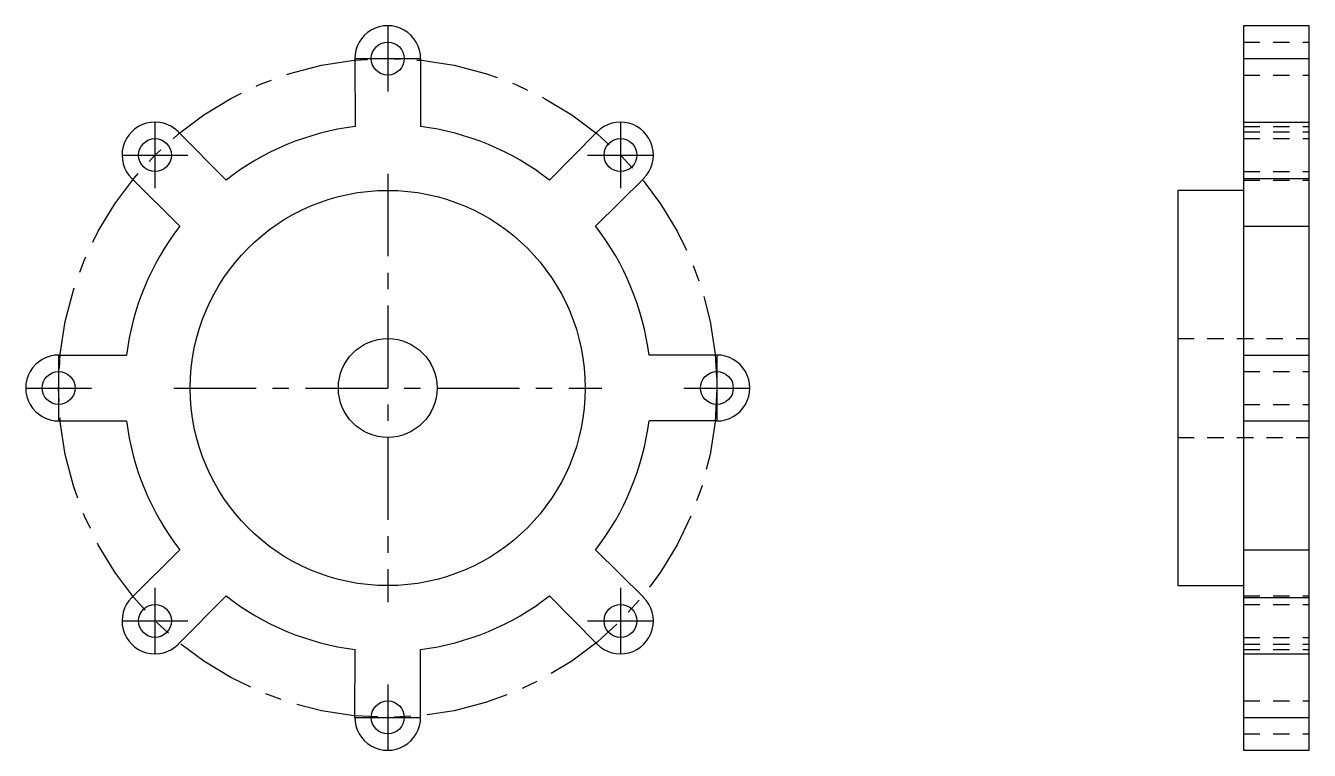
# Model space of a CAD drawing. Header units: inches. Extents: x 11.25 to 21, y 3.25 to 8.75.
import ezdxf

# ---------------------------------------------------------------- set-up
doc = ezdxf.new("R2010")
doc.units = ezdxf.units.IN
doc.header["$LTSCALE"] = 0.5
doc.header["$MEASUREMENT"] = 0
doc.linetypes.add('CENTER', pattern=[2, 1.25, -0.25, 0.25, -0.25])
doc.linetypes.add('HIDDEN', pattern=[0.375, 0.25, -0.125])
for name, color, linetype in [('Center Line', 3, 'CENTER'), ('Hidden Lines', 2, 'HIDDEN'), ('Visible Lines', 1, 'Continuous')]:
    doc.layers.add(name, color=color, linetype=linetype)

# ---------------------------------------------------------------- blocks, each defined once
blk = doc.blocks.new('*U4')
at = {"layer": 'Center Line'}
for p, q in [((0, 0.25), (0, -0.25)), ((-0.25, 0), (0.25, 0))]:
    blk.add_line(p, q, dxfattribs=at)
blk = doc.blocks.new('*U5')
at = {"layer": 'Center Line', "color": 0, "linetype": 'ByBlock', "lineweight": -2, "transparency": 16777216}
for p in [(14, 8.5), (12.2322, 7.7678), (15.7678, 7.7678), (11.5, 6), (16.5, 6), (12.2322, 4.2322), (15.7678, 4.2322), (14, 3.5)]:
    blk.add_blockref('*U4', p, dxfattribs=at)

msp = doc.modelspace()

# ---------------------------------------------------------------- linework, layer by layer
at = {"layer": 'Center Line'}
for p, q in [((14, 7.625), (14, 4.375)), ((12.375, 6), (15.625, 6))]:
    msp.add_line(p, q, dxfattribs=at)
msp.add_circle((14, 6), 2.5, dxfattribs=at)
at = {"layer": 'Hidden Lines'}
for p, q in [((20.5, 8.625), (21, 8.625)), ((20.5, 8.375), (21, 8.375)), ((20.5, 7.9846), (21, 7.9846)), ((20.5, 7.9445), (21, 7.9445)), ((20.5, 7.8928), (21, 7.8928)), ((20.5, 7.6428), (21, 7.6428)), ((20.5, 7.5787), (21, 7.5787)), ((20, 6.375), (21, 6.375)), ((20.5, 6.125), (21, 6.125)), ((20.5, 5.875), (21, 5.875)), ((20, 5.625), (21, 5.625)), ((20.5, 4.4213), (21, 4.4213)), ((20.5, 4.3572), (21, 4.3572)), ((20.5, 4.1072), (21, 4.1072)), ((20.5, 4.0555), (21, 4.0555)), ((20.5, 4.0154), (21, 4.0154)), ((20.5, 3.625), (21, 3.625)), ((20.5, 3.375), (21, 3.375))]:
    msp.add_line(p, q, dxfattribs=at)
at = {"layer": 'Visible Lines'}
for p, q in [((21, 8.75), (20.5, 8.75)), ((20.5, 8.75), (20.5, 3.25)), ((21, 3.25), (21, 8.75)), ((13.75, 8.5), (13.7519, 7.9846)), ((14.25, 8.5), (14.2481, 7.9846)), ((20.5, 8.5), (21, 8.5)), ((20.5, 8.5), (21, 8.5)), ((20.5, 8.0178), (21, 8.0178)), ((12.409, 7.9445), (12.7721, 7.5787)), ((15.591, 7.9445), (15.2279, 7.5787)), ((12.0555, 7.591), (12.4213, 7.2279)), ((15.9445, 7.591), (15.5787, 7.2279)), ((20.5, 7.5897), (21, 7.5897)), ((20.5, 7.5), (20, 7.5)), ((20, 7.5), (20, 4.5)), ((20.5, 7.2279), (21, 7.2279)), ((11.5, 6.25), (12.0154, 6.2481)), ((16.5, 6.25), (15.9846, 6.2481)), ((20.5, 6.25), (21, 6.25)), ((11.5, 5.75), (12.0154, 5.7519)), ((16.5, 5.75), (15.9846, 5.7519)), ((20.5, 5.75), (21, 5.75)), ((12.0555, 4.409), (12.4213, 4.7721)), ((15.9445, 4.409), (15.5787, 4.7721)), ((20.5, 4.7721), (21, 4.7721)), ((20, 4.5), (20.5, 4.5)), ((12.409, 4.0555), (12.7721, 4.4213)), ((15.591, 4.0555), (15.2279, 4.4213)), ((20.5, 4.409), (21, 4.409)), ((13.75, 3.5), (13.7519, 4.0154)), ((14.25, 3.5), (14.2481, 4.0154)), ((20.5, 3.9822), (21, 3.9822)), ((20.5, 3.5), (21, 3.5)), ((20.5, 3.5), (21, 3.5)), ((20.5, 3.25), (21, 3.25))]:
    msp.add_line(p, q, dxfattribs=at)
for centre, radius in [((14, 8.5), 0.125), ((12.2322, 7.7678), 0.125), ((15.7678, 7.7678), 0.125), ((14, 6), 1.5), ((14, 6), 0.375), ((11.5, 6), 0.125), ((16.5, 6), 0.125), ((12.2322, 4.2322), 0.125), ((15.7678, 4.2322), 0.125), ((14, 3.5), 0.125)]:
    msp.add_circle(centre, radius, dxfattribs=at)
for centre, radius, start, end in [((14, 8.5), 0.25, 359.57081, 180.42919), ((12.2322, 7.7678), 0.25, 44.57081, 225.42919), ((15.7678, 7.7678), 0.25, 314.57081, 135.42919), ((14, 6), 2, 97.12502, 127.87498), ((14, 6), 2, 52.12502, 82.87498), ((14, 6), 2, 142.12502, 172.87498), ((14, 6), 2, 7.12502, 37.87498), ((11.5, 6), 0.25, 89.57081, 270.42919), ((16.5, 6), 0.25, 269.57081, 90.42919), ((14, 6), 2, 187.12502, 217.87498), ((14, 6), 2, 322.12502, 352.87498), ((12.2322, 4.2322), 0.25, 134.57081, 315.42919), ((14, 6), 2, 232.12502, 262.87498), ((14, 6), 2, 277.12502, 307.87498), ((15.7678, 4.2322), 0.25, 224.57081, 45.42919), ((14, 3.5), 0.25, 179.57081, 0.42919)]:
    msp.add_arc(centre, radius, start, end, dxfattribs=at)

# ---------------------------------------------------------------- block references
at = {"layer": 'Center Line'}
msp.add_blockref('*U5', (0, 0), dxfattribs=at)

doc.saveas('drawing.dxf')
